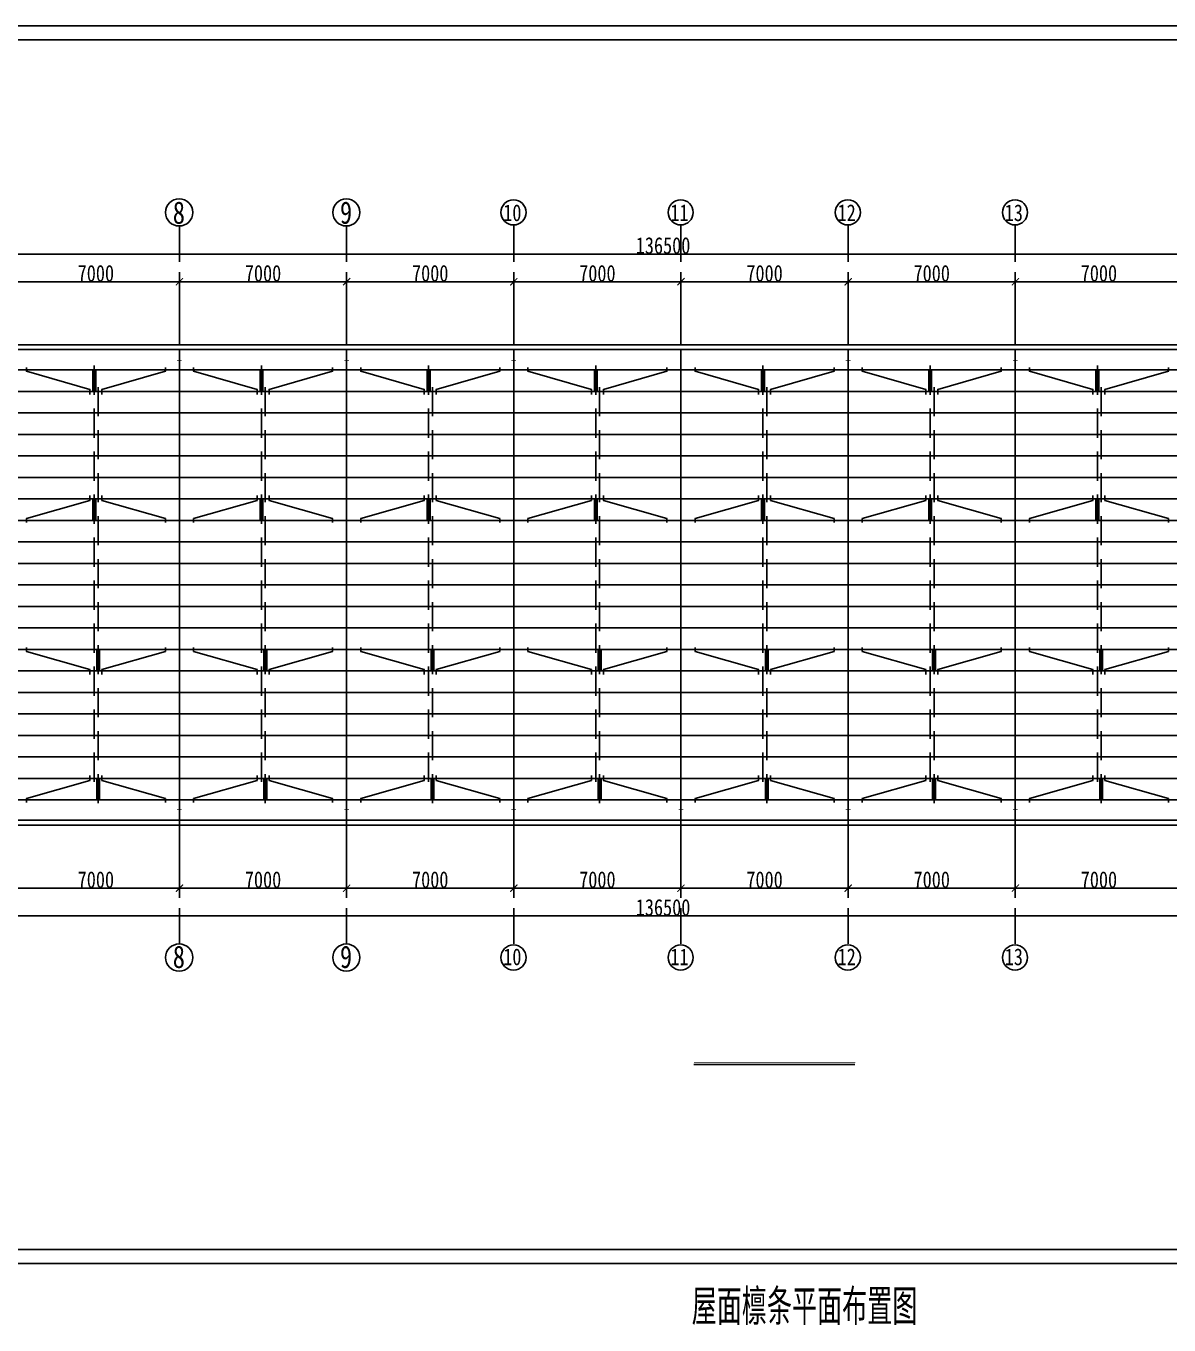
# Model space of a CAD drawing. Header units: millimetres. Extents: x 92079 to 624077, y -488988 to -181668.
# Drawn here: x 198040 to 245902, y -375902 to -321530 of the extents above; entities that cross this region are included whole.
import ezdxf
from ezdxf.enums import TextEntityAlignment as Align

# ---------------------------------------------------------------- set-up
doc = ezdxf.new("R2010")
doc.units = ezdxf.units.MM
doc.header["$PDMODE"] = 1
for name, color, linetype in [('TEXT', 7, 'Continuous'), ('THICK', 6, 'Continuous'), ('THIN', 7, 'Continuous'), ('粗线', 7, 'Continuous')]:
    doc.layers.add(name, color=color, linetype=linetype)
doc.styles.add('STYLE1', font='', dxfattribs={"width": 0.8})
doc.styles.add('TSSD_Norm', font='Tssdeng.shx', dxfattribs={"bigfont": 'hztxt.shx'})
doc.styles.add('仿宋', font='', dxfattribs={"width": 0.8})
doc.styles.get('STYLE1').set_extended_font_data('SimSun')
doc.styles.get('仿宋').set_extended_font_data('FangSong_GB2312')
doc.dimstyles.new('副本 ISO-25', dxfattribs={"dimtxt": 250, "dimasz": 400, "dimexe": 400, "dimexo": 200, "dimgap": 0.3, "dimtad": 1, "dimtoh": 1, "dimdec": 0, "dimtxsty": '仿宋', "dimblk": 'ARCHTICK', "dimcen": 25, "dimaunit": 1, "dimadec": 3, "dimazin": 0, "dimtfac": 1, "dimtdec": 0, "dimtmove": 0, "dimatfit": 3, "dimldrblk": 'ARCHTICK', "dimfxl": 1, "dimarcsym": 0})

# ---------------------------------------------------------------- blocks, each defined once
blk = doc.blocks.new('_ArchTick')
at = {"color": 0, "linetype": 'ByBlock', "const_width": 0.15}
blk.add_lwpolyline([(-0.5, -0.5), (0.5, 0.5)], dxfattribs=at)
blk = doc.blocks.new('*D104')
at = {"layer": 'Defpoints', "color": 0}
for p in [(197466, -354776), (204466, -354776), (204466, -357616)]:
    blk.add_point(p, dxfattribs=at)
at = {"layer": '粗线', "color": 0, "lineweight": -2}
for p, q in [((197466, -354976), (197466, -358016)), ((204466, -354976), (204466, -358016)), ((197466, -357616), (204466, -357616))]:
    blk.add_line(p, q, dxfattribs=at)
at = {"layer": '粗线', "color": 0, "lineweight": -2, "xscale": 300, "yscale": 300, "zscale": 300, "rotation": 180}
blk.add_blockref('_ArchTick', (197466, -357616), dxfattribs=at)
at = {"layer": '粗线', "color": 0, "lineweight": -2, "xscale": 300, "yscale": 300, "zscale": 300}
blk.add_blockref('_ArchTick', (204466, -357616), dxfattribs=at)
at = {"layer": '粗线', "color": 0, "insert": (200966, -357266), "char_height": 700, "attachment_point": 5, "style": '仿宋'}
blk.add_mtext('7000', dxfattribs=at)
blk = doc.blocks.new('*D105')
at = {"layer": 'Defpoints', "color": 0}
for p in [(204466, -354776), (211466, -354776), (211466, -357616)]:
    blk.add_point(p, dxfattribs=at)
at = {"layer": '粗线', "color": 0, "lineweight": -2}
for p, q in [((204466, -354976), (204466, -358016)), ((211466, -354976), (211466, -358016)), ((204466, -357616), (211466, -357616))]:
    blk.add_line(p, q, dxfattribs=at)
at = {"layer": '粗线', "color": 0, "lineweight": -2, "xscale": 300, "yscale": 300, "zscale": 300, "rotation": 180}
blk.add_blockref('_ArchTick', (204466, -357616), dxfattribs=at)
at = {"layer": '粗线', "color": 0, "lineweight": -2, "xscale": 300, "yscale": 300, "zscale": 300}
blk.add_blockref('_ArchTick', (211466, -357616), dxfattribs=at)
at = {"layer": '粗线', "color": 0, "insert": (207966, -357266), "char_height": 700, "attachment_point": 5, "style": '仿宋'}
blk.add_mtext('7000', dxfattribs=at)
blk = doc.blocks.new('*D106')
at = {"layer": 'Defpoints', "color": 0}
for p in [(211466, -354776), (218466, -354776), (218466, -357616)]:
    blk.add_point(p, dxfattribs=at)
at = {"layer": '粗线', "color": 0, "lineweight": -2}
for p, q in [((211466, -354976), (211466, -358016)), ((218466, -354976), (218466, -358016)), ((211466, -357616), (218466, -357616))]:
    blk.add_line(p, q, dxfattribs=at)
at = {"layer": '粗线', "color": 0, "lineweight": -2, "xscale": 300, "yscale": 300, "zscale": 300, "rotation": 180}
blk.add_blockref('_ArchTick', (211466, -357616), dxfattribs=at)
at = {"layer": '粗线', "color": 0, "lineweight": -2, "xscale": 300, "yscale": 300, "zscale": 300}
blk.add_blockref('_ArchTick', (218466, -357616), dxfattribs=at)
at = {"layer": '粗线', "color": 0, "insert": (214966, -357266), "char_height": 700, "attachment_point": 5, "style": '仿宋'}
blk.add_mtext('7000', dxfattribs=at)
blk = doc.blocks.new('*D107')
at = {"layer": 'Defpoints', "color": 0}
for p in [(218466, -354776), (225466, -354776), (225466, -357616)]:
    blk.add_point(p, dxfattribs=at)
at = {"layer": '粗线', "color": 0, "lineweight": -2}
for p, q in [((218466, -354976), (218466, -358016)), ((225466, -354976), (225466, -358016)), ((218466, -357616), (225466, -357616))]:
    blk.add_line(p, q, dxfattribs=at)
at = {"layer": '粗线', "color": 0, "lineweight": -2, "xscale": 300, "yscale": 300, "zscale": 300, "rotation": 180}
blk.add_blockref('_ArchTick', (218466, -357616), dxfattribs=at)
at = {"layer": '粗线', "color": 0, "lineweight": -2, "xscale": 300, "yscale": 300, "zscale": 300}
blk.add_blockref('_ArchTick', (225466, -357616), dxfattribs=at)
at = {"layer": '粗线', "color": 0, "insert": (221966, -357266), "char_height": 700, "attachment_point": 5, "style": '仿宋'}
blk.add_mtext('7000', dxfattribs=at)
blk = doc.blocks.new('*D108')
at = {"layer": 'Defpoints', "color": 0}
for p in [(225466, -354776), (232466, -354776), (232466, -357616)]:
    blk.add_point(p, dxfattribs=at)
at = {"layer": '粗线', "color": 0, "lineweight": -2}
for p, q in [((225466, -354976), (225466, -358016)), ((232466, -354976), (232466, -358016)), ((225466, -357616), (232466, -357616))]:
    blk.add_line(p, q, dxfattribs=at)
at = {"layer": '粗线', "color": 0, "lineweight": -2, "xscale": 300, "yscale": 300, "zscale": 300, "rotation": 180}
blk.add_blockref('_ArchTick', (225466, -357616), dxfattribs=at)
at = {"layer": '粗线', "color": 0, "lineweight": -2, "xscale": 300, "yscale": 300, "zscale": 300}
blk.add_blockref('_ArchTick', (232466, -357616), dxfattribs=at)
at = {"layer": '粗线', "color": 0, "insert": (228966, -357266), "char_height": 700, "attachment_point": 5, "style": '仿宋'}
blk.add_mtext('7000', dxfattribs=at)
blk = doc.blocks.new('*D109')
at = {"layer": 'Defpoints', "color": 0}
for p in [(232466, -354776), (239466, -354776), (239466, -357616)]:
    blk.add_point(p, dxfattribs=at)
at = {"layer": '粗线', "color": 0, "lineweight": -2}
for p, q in [((232466, -354976), (232466, -358016)), ((239466, -354976), (239466, -358016)), ((232466, -357616), (239466, -357616))]:
    blk.add_line(p, q, dxfattribs=at)
at = {"layer": '粗线', "color": 0, "lineweight": -2, "xscale": 300, "yscale": 300, "zscale": 300, "rotation": 180}
blk.add_blockref('_ArchTick', (232466, -357616), dxfattribs=at)
at = {"layer": '粗线', "color": 0, "lineweight": -2, "xscale": 300, "yscale": 300, "zscale": 300}
blk.add_blockref('_ArchTick', (239466, -357616), dxfattribs=at)
at = {"layer": '粗线', "color": 0, "insert": (235966, -357266), "char_height": 700, "attachment_point": 5, "style": '仿宋'}
blk.add_mtext('7000', dxfattribs=at)
blk = doc.blocks.new('*D110')
at = {"layer": 'Defpoints', "color": 0}
for p in [(239466, -354776), (246466, -354776), (246466, -357616)]:
    blk.add_point(p, dxfattribs=at)
at = {"layer": '粗线', "color": 0, "lineweight": -2}
for p, q in [((239466, -354976), (239466, -358016)), ((246466, -354976), (246466, -358016)), ((239466, -357616), (246466, -357616))]:
    blk.add_line(p, q, dxfattribs=at)
at = {"layer": '粗线', "color": 0, "lineweight": -2, "xscale": 300, "yscale": 300, "zscale": 300, "rotation": 180}
blk.add_blockref('_ArchTick', (239466, -357616), dxfattribs=at)
at = {"layer": '粗线', "color": 0, "lineweight": -2, "xscale": 300, "yscale": 300, "zscale": 300}
blk.add_blockref('_ArchTick', (246466, -357616), dxfattribs=at)
at = {"layer": '粗线', "color": 0, "insert": (242966, -357266), "char_height": 700, "attachment_point": 5, "style": '仿宋'}
blk.add_mtext('7000', dxfattribs=at)
blk = doc.blocks.new('*D118')
at = {"layer": 'Defpoints', "color": 0}
for p in [(156466, -354776), (292966, -354776), (292966, -358778)]:
    blk.add_point(p, dxfattribs=at)
at = {"layer": '粗线', "color": 0, "lineweight": -2}
for p, q in [((156466, -354976), (156466, -359178)), ((292966, -354976), (292966, -359178)), ((156466, -358778), (292966, -358778))]:
    blk.add_line(p, q, dxfattribs=at)
at = {"layer": '粗线', "color": 0, "lineweight": -2, "xscale": 300, "yscale": 300, "zscale": 300, "rotation": 180}
blk.add_blockref('_ArchTick', (156466, -358778), dxfattribs=at)
at = {"layer": '粗线', "color": 0, "lineweight": -2, "xscale": 300, "yscale": 300, "zscale": 300}
blk.add_blockref('_ArchTick', (292966, -358778), dxfattribs=at)
at = {"layer": '粗线', "color": 0, "insert": (224716, -358427), "char_height": 700, "attachment_point": 5, "style": '仿宋'}
blk.add_mtext('136500', dxfattribs=at)
blk = doc.blocks.new('*D125')
at = {"layer": 'Defpoints', "color": 0}
for p in [(204466, -332236), (197466, -335076), (204466, -335076)]:
    blk.add_point(p, dxfattribs=at)
at = {"layer": '粗线', "color": 0, "lineweight": -2}
for p, q in [((197466, -334876), (197466, -331836)), ((204466, -334876), (204466, -331836)), ((197466, -332236), (204466, -332236))]:
    blk.add_line(p, q, dxfattribs=at)
at = {"layer": '粗线', "color": 0, "lineweight": -2, "xscale": 300, "yscale": 300, "zscale": 300, "rotation": 180}
blk.add_blockref('_ArchTick', (197466, -332236), dxfattribs=at)
at = {"layer": '粗线', "color": 0, "lineweight": -2, "xscale": 300, "yscale": 300, "zscale": 300}
blk.add_blockref('_ArchTick', (204466, -332236), dxfattribs=at)
at = {"layer": '粗线', "color": 0, "insert": (200966, -331886), "char_height": 700, "attachment_point": 5, "style": '仿宋'}
blk.add_mtext('7000', dxfattribs=at)
blk = doc.blocks.new('*D126')
at = {"layer": 'Defpoints', "color": 0}
for p in [(211466, -332236), (204466, -335076), (211466, -335076)]:
    blk.add_point(p, dxfattribs=at)
at = {"layer": '粗线', "color": 0, "lineweight": -2}
for p, q in [((204466, -334876), (204466, -331836)), ((211466, -334876), (211466, -331836)), ((204466, -332236), (211466, -332236))]:
    blk.add_line(p, q, dxfattribs=at)
at = {"layer": '粗线', "color": 0, "lineweight": -2, "xscale": 300, "yscale": 300, "zscale": 300, "rotation": 180}
blk.add_blockref('_ArchTick', (204466, -332236), dxfattribs=at)
at = {"layer": '粗线', "color": 0, "lineweight": -2, "xscale": 300, "yscale": 300, "zscale": 300}
blk.add_blockref('_ArchTick', (211466, -332236), dxfattribs=at)
at = {"layer": '粗线', "color": 0, "insert": (207966, -331886), "char_height": 700, "attachment_point": 5, "style": '仿宋'}
blk.add_mtext('7000', dxfattribs=at)
blk = doc.blocks.new('*D127')
at = {"layer": 'Defpoints', "color": 0}
for p in [(218466, -332236), (211466, -335076), (218466, -335076)]:
    blk.add_point(p, dxfattribs=at)
at = {"layer": '粗线', "color": 0, "lineweight": -2}
for p, q in [((211466, -334876), (211466, -331836)), ((218466, -334876), (218466, -331836)), ((211466, -332236), (218466, -332236))]:
    blk.add_line(p, q, dxfattribs=at)
at = {"layer": '粗线', "color": 0, "lineweight": -2, "xscale": 300, "yscale": 300, "zscale": 300, "rotation": 180}
blk.add_blockref('_ArchTick', (211466, -332236), dxfattribs=at)
at = {"layer": '粗线', "color": 0, "lineweight": -2, "xscale": 300, "yscale": 300, "zscale": 300}
blk.add_blockref('_ArchTick', (218466, -332236), dxfattribs=at)
at = {"layer": '粗线', "color": 0, "insert": (214966, -331886), "char_height": 700, "attachment_point": 5, "style": '仿宋'}
blk.add_mtext('7000', dxfattribs=at)
blk = doc.blocks.new('*D128')
at = {"layer": 'Defpoints', "color": 0}
for p in [(225466, -332236), (218466, -335076), (225466, -335076)]:
    blk.add_point(p, dxfattribs=at)
at = {"layer": '粗线', "color": 0, "lineweight": -2}
for p, q in [((218466, -334876), (218466, -331836)), ((225466, -334876), (225466, -331836)), ((218466, -332236), (225466, -332236))]:
    blk.add_line(p, q, dxfattribs=at)
at = {"layer": '粗线', "color": 0, "lineweight": -2, "xscale": 300, "yscale": 300, "zscale": 300, "rotation": 180}
blk.add_blockref('_ArchTick', (218466, -332236), dxfattribs=at)
at = {"layer": '粗线', "color": 0, "lineweight": -2, "xscale": 300, "yscale": 300, "zscale": 300}
blk.add_blockref('_ArchTick', (225466, -332236), dxfattribs=at)
at = {"layer": '粗线', "color": 0, "insert": (221966, -331886), "char_height": 700, "attachment_point": 5, "style": '仿宋'}
blk.add_mtext('7000', dxfattribs=at)
blk = doc.blocks.new('*D129')
at = {"layer": 'Defpoints', "color": 0}
for p in [(232466, -332236), (225466, -335076), (232466, -335076)]:
    blk.add_point(p, dxfattribs=at)
at = {"layer": '粗线', "color": 0, "lineweight": -2}
for p, q in [((225466, -334876), (225466, -331836)), ((232466, -334876), (232466, -331836)), ((225466, -332236), (232466, -332236))]:
    blk.add_line(p, q, dxfattribs=at)
at = {"layer": '粗线', "color": 0, "lineweight": -2, "xscale": 300, "yscale": 300, "zscale": 300, "rotation": 180}
blk.add_blockref('_ArchTick', (225466, -332236), dxfattribs=at)
at = {"layer": '粗线', "color": 0, "lineweight": -2, "xscale": 300, "yscale": 300, "zscale": 300}
blk.add_blockref('_ArchTick', (232466, -332236), dxfattribs=at)
at = {"layer": '粗线', "color": 0, "insert": (228966, -331886), "char_height": 700, "attachment_point": 5, "style": '仿宋'}
blk.add_mtext('7000', dxfattribs=at)
blk = doc.blocks.new('*D130')
at = {"layer": 'Defpoints', "color": 0}
for p in [(239466, -332236), (232466, -335076), (239466, -335076)]:
    blk.add_point(p, dxfattribs=at)
at = {"layer": '粗线', "color": 0, "lineweight": -2}
for p, q in [((232466, -334876), (232466, -331836)), ((239466, -334876), (239466, -331836)), ((232466, -332236), (239466, -332236))]:
    blk.add_line(p, q, dxfattribs=at)
at = {"layer": '粗线', "color": 0, "lineweight": -2, "xscale": 300, "yscale": 300, "zscale": 300, "rotation": 180}
blk.add_blockref('_ArchTick', (232466, -332236), dxfattribs=at)
at = {"layer": '粗线', "color": 0, "lineweight": -2, "xscale": 300, "yscale": 300, "zscale": 300}
blk.add_blockref('_ArchTick', (239466, -332236), dxfattribs=at)
at = {"layer": '粗线', "color": 0, "insert": (235966, -331886), "char_height": 700, "attachment_point": 5, "style": '仿宋'}
blk.add_mtext('7000', dxfattribs=at)
blk = doc.blocks.new('*D131')
at = {"layer": 'Defpoints', "color": 0}
for p in [(246466, -332236), (239466, -335076), (246466, -335076)]:
    blk.add_point(p, dxfattribs=at)
at = {"layer": '粗线', "color": 0, "lineweight": -2}
for p, q in [((239466, -334876), (239466, -331836)), ((246466, -334876), (246466, -331836)), ((239466, -332236), (246466, -332236))]:
    blk.add_line(p, q, dxfattribs=at)
at = {"layer": '粗线', "color": 0, "lineweight": -2, "xscale": 300, "yscale": 300, "zscale": 300, "rotation": 180}
blk.add_blockref('_ArchTick', (239466, -332236), dxfattribs=at)
at = {"layer": '粗线', "color": 0, "lineweight": -2, "xscale": 300, "yscale": 300, "zscale": 300}
blk.add_blockref('_ArchTick', (246466, -332236), dxfattribs=at)
at = {"layer": '粗线', "color": 0, "insert": (242966, -331886), "char_height": 700, "attachment_point": 5, "style": '仿宋'}
blk.add_mtext('7000', dxfattribs=at)
blk = doc.blocks.new('*D139')
at = {"layer": 'Defpoints', "color": 0}
for p in [(292966, -331075), (156466, -335076), (292966, -335076)]:
    blk.add_point(p, dxfattribs=at)
at = {"layer": '粗线', "color": 0, "lineweight": -2}
for p, q in [((156466, -334876), (156466, -330675)), ((156466, -331075), (292966, -331075)), ((292966, -334876), (292966, -330675))]:
    blk.add_line(p, q, dxfattribs=at)
at = {"layer": '粗线', "color": 0, "lineweight": -2, "xscale": 300, "yscale": 300, "zscale": 300, "rotation": 180}
blk.add_blockref('_ArchTick', (156466, -331075), dxfattribs=at)
at = {"layer": '粗线', "color": 0, "lineweight": -2, "xscale": 300, "yscale": 300, "zscale": 300}
blk.add_blockref('_ArchTick', (292966, -331075), dxfattribs=at)
at = {"layer": '粗线', "color": 0, "insert": (224716, -330724), "char_height": 700, "attachment_point": 5, "style": '仿宋'}
blk.add_mtext('136500', dxfattribs=at)

msp = doc.modelspace()

# ---------------------------------------------------------------- linework, layer by layer
at = {"layer": 'THICK', "linetype": 'Continuous', "const_width": 36}
msp.add_lwpolyline([(226007.185, -364922.388), (232773.328, -364922.388)], dxfattribs=at)
at = {"layer": 'THIN', "linetype": 'Continuous'}
msp.add_lwpolyline([(226007.185, -364994.388), (232747.228, -364994.388)], dxfattribs=at)
at = {"layer": '粗线', "color": 7}
for p, q in [((204465.553, -331399.388), (204465.553, -329901.138)), ((211465.553, -331399.388), (211465.553, -329901.138)), ((218465.553, -331399.388), (218465.553, -329901.138)), ((225465.553, -331399.388), (225465.553, -329901.138)), ((232465.553, -331399.388), (232465.553, -329901.138)), ((239465.553, -331399.388), (239465.553, -329901.138)), ((292965.553, -335076.119), (156465.553, -335076.119)), ((156465.553, -335076.119), (292965.553, -335076.119)), ((200900.301, -336961.919), (200900.301, -335740.38)), ((207900.301, -336961.919), (207900.301, -335740.38)), ((214900.301, -336961.919), (214900.301, -335740.38)), ((221900.301, -336961.919), (221900.301, -335740.38)), ((228900.301, -336961.919), (228900.301, -335740.38)), ((235900.301, -336961.919), (235900.301, -335740.38)), ((242900.301, -336961.919), (242900.301, -335740.38)), ((201061, -337861.919), (201061, -336640.38)), ((208061, -337861.919), (208061, -336640.38)), ((215061, -337861.919), (215061, -336640.38)), ((222061, -337861.919), (222061, -336640.38)), ((229061, -337861.919), (229061, -336640.38)), ((236061, -337861.919), (236061, -336640.38)), ((243061, -337861.919), (243061, -336640.38)), ((200900.301, -338761.919), (200900.301, -337540.38)), ((207900.301, -338761.919), (207900.301, -337540.38)), ((214900.301, -338761.919), (214900.301, -337540.38)), ((221900.301, -338761.919), (221900.301, -337540.38)), ((228900.301, -338761.919), (228900.301, -337540.38)), ((235900.301, -338761.919), (235900.301, -337540.38)), ((242900.301, -338761.919), (242900.301, -337540.38)), ((201061, -339661.919), (201061, -338440.38)), ((208061, -339661.919), (208061, -338440.38)), ((215061, -339661.919), (215061, -338440.38)), ((222061, -339661.919), (222061, -338440.38)), ((229061, -339661.919), (229061, -338440.38)), ((236061, -339661.919), (236061, -338440.38)), ((243061, -339661.919), (243061, -338440.38)), ((200900.301, -340561.919), (200900.301, -339340.38)), ((207900.301, -340561.919), (207900.301, -339340.38)), ((214900.301, -340561.919), (214900.301, -339340.38)), ((221900.301, -340561.919), (221900.301, -339340.38)), ((228900.301, -340561.919), (228900.301, -339340.38)), ((235900.301, -340561.919), (235900.301, -339340.38)), ((242900.301, -340561.919), (242900.301, -339340.38)), ((201061, -341461.919), (201061, -340240.38)), ((208061, -341461.919), (208061, -340240.38)), ((215061, -341461.919), (215061, -340240.38)), ((222061, -341461.919), (222061, -340240.38)), ((229061, -341461.919), (229061, -340240.38)), ((236061, -341461.919), (236061, -340240.38)), ((243061, -341461.919), (243061, -340240.38)), ((200900.301, -342361.919), (200900.301, -341140.38)), ((207900.301, -342361.919), (207900.301, -341140.38)), ((214900.301, -342361.919), (214900.301, -341140.38)), ((221900.301, -342361.919), (221900.301, -341140.38)), ((228900.301, -342361.919), (228900.301, -341140.38)), ((235900.301, -342361.919), (235900.301, -341140.38)), ((242900.301, -342361.919), (242900.301, -341140.38)), ((201061, -343261.919), (201061, -342040.38)), ((208061, -343261.919), (208061, -342040.38)), ((215061, -343261.919), (215061, -342040.38)), ((222061, -343261.919), (222061, -342040.38)), ((229061, -343261.919), (229061, -342040.38)), ((236061, -343261.919), (236061, -342040.38)), ((243061, -343261.919), (243061, -342040.38)), ((200900.301, -344161.919), (200900.301, -342940.38)), ((207900.301, -344161.919), (207900.301, -342940.38)), ((214900.301, -344161.919), (214900.301, -342940.38)), ((221900.301, -344161.919), (221900.301, -342940.38)), ((228900.301, -344161.919), (228900.301, -342940.38)), ((235900.301, -344161.919), (235900.301, -342940.38)), ((242900.301, -344161.919), (242900.301, -342940.38)), ((201061, -345061.919), (201061, -343840.38)), ((208061, -345061.919), (208061, -343840.38)), ((215061, -345061.919), (215061, -343840.38)), ((222061, -345061.919), (222061, -343840.38)), ((229061, -345061.919), (229061, -343840.38)), ((236061, -345061.919), (236061, -343840.38)), ((243061, -345061.919), (243061, -343840.38)), ((200900.301, -344740.38), (200900.301, -345961.919)), ((207900.301, -344740.38), (207900.301, -345961.919)), ((214900.301, -344740.38), (214900.301, -345961.919)), ((221900.301, -344740.38), (221900.301, -345961.919)), ((228900.301, -344740.38), (228900.301, -345961.919)), ((235900.301, -344740.38), (235900.301, -345961.919)), ((242900.301, -344740.38), (242900.301, -345961.919)), ((201061, -346861.919), (201061, -345640.38)), ((208061, -346861.919), (208061, -345640.38)), ((215061, -346861.919), (215061, -345640.38)), ((222061, -346861.919), (222061, -345640.38)), ((229061, -346861.919), (229061, -345640.38)), ((236061, -346861.919), (236061, -345640.38)), ((243061, -346861.919), (243061, -345640.38)), ((200900.301, -347761.919), (200900.301, -346540.38)), ((207900.301, -347761.919), (207900.301, -346540.38)), ((214900.301, -347761.919), (214900.301, -346540.38)), ((221900.301, -347761.919), (221900.301, -346540.38)), ((228900.301, -347761.919), (228900.301, -346540.38)), ((235900.301, -347761.919), (235900.301, -346540.38)), ((242900.301, -347761.919), (242900.301, -346540.38)), ((201061, -348661.919), (201061, -347440.38)), ((208061, -348661.919), (208061, -347440.38)), ((215061, -348661.919), (215061, -347440.38)), ((222061, -348661.919), (222061, -347440.38)), ((229061, -348661.919), (229061, -347440.38)), ((236061, -348661.919), (236061, -347440.38)), ((243061, -348661.919), (243061, -347440.38)), ((200900.301, -349561.919), (200900.301, -348340.38)), ((207900.301, -349561.919), (207900.301, -348340.38)), ((214900.301, -349561.919), (214900.301, -348340.38)), ((221900.301, -349561.919), (221900.301, -348340.38)), ((228900.301, -349561.919), (228900.301, -348340.38)), ((235900.301, -349561.919), (235900.301, -348340.38)), ((242900.301, -349561.919), (242900.301, -348340.38)), ((201061, -350461.919), (201061, -349240.38)), ((208061, -350461.919), (208061, -349240.38)), ((215061, -350461.919), (215061, -349240.38)), ((222061, -350461.919), (222061, -349240.38)), ((229061, -350461.919), (229061, -349240.38)), ((236061, -350461.919), (236061, -349240.38)), ((243061, -350461.919), (243061, -349240.38)), ((200900.301, -351361.919), (200900.301, -350140.38)), ((207900.301, -351361.919), (207900.301, -350140.38)), ((214900.301, -351361.919), (214900.301, -350140.38)), ((221900.301, -351361.919), (221900.301, -350140.38)), ((228900.301, -351361.919), (228900.301, -350140.38)), ((235900.301, -351361.919), (235900.301, -350140.38)), ((242900.301, -351361.919), (242900.301, -350140.38)), ((201061, -352261.919), (201061, -351040.38)), ((208061, -352261.919), (208061, -351040.38)), ((215061, -352261.919), (215061, -351040.38)), ((222061, -352261.919), (222061, -351040.38)), ((229061, -352261.919), (229061, -351040.38)), ((236061, -352261.919), (236061, -351040.38)), ((243061, -352261.919), (243061, -351040.38)), ((200900.301, -353161.919), (200900.301, -351940.38)), ((207900.301, -353161.919), (207900.301, -351940.38)), ((214900.301, -353161.919), (214900.301, -351940.38)), ((221900.301, -353161.919), (221900.301, -351940.38)), ((228900.301, -353161.919), (228900.301, -351940.38)), ((235900.301, -353161.919), (235900.301, -351940.38)), ((242900.301, -353161.919), (242900.301, -351940.38)), ((201061, -354061.919), (201061, -352840.38)), ((208061, -354061.919), (208061, -352840.38)), ((215061, -354061.919), (215061, -352840.38)), ((222061, -354061.919), (222061, -352840.38)), ((229061, -354061.919), (229061, -352840.38)), ((236061, -354061.919), (236061, -352840.38)), ((243061, -354061.919), (243061, -352840.38)), ((156465.553, -354776.119), (292965.553, -354776.119)), ((292965.553, -354776.119), (156465.553, -354776.119)), ((204465.553, -358452.85), (204465.553, -359951.101)), ((211465.553, -358452.85), (211465.553, -359951.101)), ((218465.553, -358452.85), (218465.553, -359951.101)), ((225465.553, -358452.85), (225465.553, -359951.101)), ((232465.553, -358452.85), (232465.553, -359951.101)), ((239465.553, -358452.85), (239465.553, -359951.101))]:
    msp.add_line(p, q, dxfattribs=at)
at = {"layer": '粗线', "color": 1}
for p, q in [((204465.553, -335076.119), (204465.553, -355176.119)), ((211465.553, -335076.119), (211465.553, -355176.119)), ((218465.553, -335076.119), (218465.553, -355176.119)), ((225465.553, -335076.119), (225465.553, -355176.119)), ((232465.553, -335076.119), (232465.553, -355176.119)), ((239465.553, -335076.119), (239465.553, -355176.119))]:
    msp.add_line(p, q, dxfattribs=at)
at = {"layer": '粗线', "color": 3}
for p, q in [((156465.553, -335926.119), (292965.553, -335926.119)), ((156465.553, -336826.119), (292965.553, -336826.119)), ((156465.553, -337726.119), (292965.553, -337726.119)), ((156465.553, -338626.119), (292965.553, -338626.119)), ((156465.553, -339526.119), (292965.553, -339526.119)), ((156465.553, -340426.119), (292965.553, -340426.119)), ((156465.553, -341326.119), (292965.553, -341326.119)), ((156465.553, -342226.119), (292965.553, -342226.119)), ((156465.553, -343126.119), (292965.553, -343126.119)), ((156465.553, -344026.119), (292965.553, -344026.119)), ((156465.553, -344926.119), (292965.553, -344926.119)), ((156465.553, -345826.119), (292965.553, -345826.119)), ((156465.553, -346726.119), (292965.553, -346726.119)), ((156465.553, -347626.119), (292965.553, -347626.119)), ((156465.553, -348526.119), (292965.553, -348526.119)), ((156465.553, -349426.119), (292965.553, -349426.119)), ((156465.553, -350326.119), (292965.553, -350326.119)), ((156465.553, -351226.119), (292965.553, -351226.119)), ((156465.553, -352126.119), (292965.553, -352126.119)), ((156465.553, -353026.119), (292965.553, -353026.119)), ((156465.553, -353926.119), (292965.553, -353926.119))]:
    msp.add_line(p, q, dxfattribs=at)
at = {"layer": '粗线', "color": 7}
for points in [[(149304.231, -321529.543), (305730.247, -321529.543), (305730.247, -373326.027), (149304.231, -373326.027)], [(149884.596, -322109.908), (305149.882, -322109.908), (305149.882, -372745.662), (149884.596, -372745.662)], [(156265.553, -334876.119), (293165.553, -334876.119), (293165.553, -354976.119), (156265.553, -354976.119)], [(200960.062, -336826.119), (200840.539, -336826.119), (200840.539, -335926.119), (200960.062, -335926.119)], [(207960.062, -336826.119), (207840.539, -336826.119), (207840.539, -335926.119), (207960.062, -335926.119)], [(214960.062, -336826.119), (214840.539, -336826.119), (214840.539, -335926.119), (214960.062, -335926.119)], [(221960.062, -336826.119), (221840.539, -336826.119), (221840.539, -335926.119), (221960.062, -335926.119)], [(228960.062, -336826.119), (228840.539, -336826.119), (228840.539, -335926.119), (228960.062, -335926.119)], [(235960.062, -336826.119), (235840.539, -336826.119), (235840.539, -335926.119), (235960.062, -335926.119)], [(242960.062, -336826.119), (242840.539, -336826.119), (242840.539, -335926.119), (242960.062, -335926.119)], [(200960.062, -342226.119), (200840.539, -342226.119), (200840.539, -341326.119), (200960.062, -341326.119)], [(207960.062, -342226.119), (207840.539, -342226.119), (207840.539, -341326.119), (207960.062, -341326.119)], [(214960.062, -342226.119), (214840.539, -342226.119), (214840.539, -341326.119), (214960.062, -341326.119)], [(221960.062, -342226.119), (221840.539, -342226.119), (221840.539, -341326.119), (221960.062, -341326.119)], [(228960.062, -342226.119), (228840.539, -342226.119), (228840.539, -341326.119), (228960.062, -341326.119)], [(235960.062, -342226.119), (235840.539, -342226.119), (235840.539, -341326.119), (235960.062, -341326.119)], [(242960.062, -342226.119), (242840.539, -342226.119), (242840.539, -341326.119), (242960.062, -341326.119)], [(201120.762, -348526.119), (201001.239, -348526.119), (201001.239, -347626.119), (201120.762, -347626.119)], [(208120.762, -348526.119), (208001.239, -348526.119), (208001.239, -347626.119), (208120.762, -347626.119)], [(215120.762, -348526.119), (215001.239, -348526.119), (215001.239, -347626.119), (215120.762, -347626.119)], [(222120.762, -348526.119), (222001.239, -348526.119), (222001.239, -347626.119), (222120.762, -347626.119)], [(229120.762, -348526.119), (229001.239, -348526.119), (229001.239, -347626.119), (229120.762, -347626.119)], [(236120.762, -348526.119), (236001.239, -348526.119), (236001.239, -347626.119), (236120.762, -347626.119)], [(243120.762, -348526.119), (243001.239, -348526.119), (243001.239, -347626.119), (243120.762, -347626.119)], [(201120.762, -353926.119), (201001.239, -353926.119), (201001.239, -353026.119), (201120.762, -353026.119)], [(208120.762, -353926.119), (208001.239, -353926.119), (208001.239, -353026.119), (208120.762, -353026.119)], [(215120.762, -353926.119), (215001.239, -353926.119), (215001.239, -353026.119), (215120.762, -353026.119)], [(222120.762, -353926.119), (222001.239, -353926.119), (222001.239, -353026.119), (222120.762, -353026.119)], [(229120.762, -353926.119), (229001.239, -353926.119), (229001.239, -353026.119), (229120.762, -353026.119)], [(236120.762, -353926.119), (236001.239, -353926.119), (236001.239, -353026.119), (236120.762, -353026.119)], [(243120.762, -353926.119), (243001.239, -353926.119), (243001.239, -353026.119), (243120.762, -353026.119)]]:
    msp.add_lwpolyline(points, close=True, dxfattribs=at)
at = {"layer": '粗线', "color": 6, "const_width": 30}
for points in [[(204364.8, -335076.119), (204564.8, -335076.119), (204464.8, -335076.119), (204464.8, -335526.119), (204564.8, -335526.119), (204364.8, -335526.119)], [(211364.8, -335076.119), (211564.8, -335076.119), (211464.8, -335076.119), (211464.8, -335526.119), (211564.8, -335526.119), (211364.8, -335526.119)], [(218364.8, -335076.119), (218564.8, -335076.119), (218464.8, -335076.119), (218464.8, -335526.119), (218564.8, -335526.119), (218364.8, -335526.119)], [(232364.8, -335076.119), (232564.8, -335076.119), (232464.8, -335076.119), (232464.8, -335526.119), (232564.8, -335526.119), (232364.8, -335526.119)], [(239364.8, -335076.119), (239564.8, -335076.119), (239464.8, -335076.119), (239464.8, -335526.119), (239564.8, -335526.119), (239364.8, -335526.119)], [(204364.8, -354326.119), (204564.8, -354326.119), (204464.8, -354326.119), (204464.8, -354776.119), (204564.8, -354776.119), (204364.8, -354776.119)], [(211364.8, -354326.119), (211564.8, -354326.119), (211464.8, -354326.119), (211464.8, -354776.119), (211564.8, -354776.119), (211364.8, -354776.119)], [(218364.8, -354326.119), (218564.8, -354326.119), (218464.8, -354326.119), (218464.8, -354776.119), (218564.8, -354776.119), (218364.8, -354776.119)], [(225364.8, -354326.119), (225564.8, -354326.119), (225464.8, -354326.119), (225464.8, -354776.119), (225564.8, -354776.119), (225364.8, -354776.119)], [(232364.8, -354326.119), (232564.8, -354326.119), (232464.8, -354326.119), (232464.8, -354776.119), (232564.8, -354776.119), (232364.8, -354776.119)], [(239364.8, -354326.119), (239564.8, -354326.119), (239464.8, -354326.119), (239464.8, -354776.119), (239564.8, -354776.119), (239364.8, -354776.119)]]:
    msp.add_lwpolyline(points, dxfattribs=at)
at = {"layer": '粗线', "color": 7}
for points in [[(198055.804, -335821.953), (198055.804, -335983.615), (200714.093, -336742.144), (200714.093, -336952.754)], [(203875.301, -335821.953), (203875.301, -335983.615), (201217.013, -336742.144), (201217.013, -336952.754)], [(205055.804, -335821.953), (205055.804, -335983.615), (207714.093, -336742.144), (207714.093, -336952.754)], [(210875.301, -335821.953), (210875.301, -335983.615), (208217.013, -336742.144), (208217.013, -336952.754)], [(212055.804, -335821.953), (212055.804, -335983.615), (214714.093, -336742.144), (214714.093, -336952.754)], [(217875.301, -335821.953), (217875.301, -335983.615), (215217.013, -336742.144), (215217.013, -336952.754)], [(219055.804, -335821.953), (219055.804, -335983.615), (221714.093, -336742.144), (221714.093, -336952.754)], [(224875.301, -335821.953), (224875.301, -335983.615), (222217.013, -336742.144), (222217.013, -336952.754)], [(226055.804, -335821.953), (226055.804, -335983.615), (228714.093, -336742.144), (228714.093, -336952.754)], [(231875.301, -335821.953), (231875.301, -335983.615), (229217.013, -336742.144), (229217.013, -336952.754)], [(233055.804, -335821.953), (233055.804, -335983.615), (235714.093, -336742.144), (235714.093, -336952.754)], [(238875.301, -335821.953), (238875.301, -335983.615), (236217.013, -336742.144), (236217.013, -336952.754)], [(240055.804, -335821.953), (240055.804, -335983.615), (242714.093, -336742.144), (242714.093, -336952.754)], [(245875.301, -335821.953), (245875.301, -335983.615), (243217.013, -336742.144), (243217.013, -336952.754)], [(198055.804, -342306.95), (198055.804, -342145.288), (200714.093, -341386.759), (200714.093, -341176.149)], [(203875.301, -342306.95), (203875.301, -342145.288), (201217.013, -341386.759), (201217.013, -341176.149)], [(205055.804, -342306.95), (205055.804, -342145.288), (207714.093, -341386.759), (207714.093, -341176.149)], [(210875.301, -342306.95), (210875.301, -342145.288), (208217.013, -341386.759), (208217.013, -341176.149)], [(212055.804, -342306.95), (212055.804, -342145.288), (214714.093, -341386.759), (214714.093, -341176.149)], [(217875.301, -342306.95), (217875.301, -342145.288), (215217.013, -341386.759), (215217.013, -341176.149)], [(219055.804, -342306.95), (219055.804, -342145.288), (221714.093, -341386.759), (221714.093, -341176.149)], [(224875.301, -342306.95), (224875.301, -342145.288), (222217.013, -341386.759), (222217.013, -341176.149)], [(226055.804, -342306.95), (226055.804, -342145.288), (228714.093, -341386.759), (228714.093, -341176.149)], [(231875.301, -342306.95), (231875.301, -342145.288), (229217.013, -341386.759), (229217.013, -341176.149)], [(233055.804, -342306.95), (233055.804, -342145.288), (235714.093, -341386.759), (235714.093, -341176.149)], [(238875.301, -342306.95), (238875.301, -342145.288), (236217.013, -341386.759), (236217.013, -341176.149)], [(240055.804, -342306.95), (240055.804, -342145.288), (242714.093, -341386.759), (242714.093, -341176.149)], [(245875.301, -342306.95), (245875.301, -342145.288), (243217.013, -341386.759), (243217.013, -341176.149)], [(198055.804, -347545.288), (198055.804, -347706.95), (200714.093, -348465.48), (200714.093, -348676.09)], [(203875.301, -347545.288), (203875.301, -347706.95), (201217.013, -348465.48), (201217.013, -348676.09)], [(205055.804, -347545.288), (205055.804, -347706.95), (207714.093, -348465.48), (207714.093, -348676.09)], [(210875.301, -347545.288), (210875.301, -347706.95), (208217.013, -348465.48), (208217.013, -348676.09)], [(212055.804, -347545.288), (212055.804, -347706.95), (214714.093, -348465.48), (214714.093, -348676.09)], [(217875.301, -347545.288), (217875.301, -347706.95), (215217.013, -348465.48), (215217.013, -348676.09)], [(219055.804, -347545.288), (219055.804, -347706.95), (221714.093, -348465.48), (221714.093, -348676.09)], [(224875.301, -347545.288), (224875.301, -347706.95), (222217.013, -348465.48), (222217.013, -348676.09)], [(226055.804, -347545.288), (226055.804, -347706.95), (228714.093, -348465.48), (228714.093, -348676.09)], [(231875.301, -347545.288), (231875.301, -347706.95), (229217.013, -348465.48), (229217.013, -348676.09)], [(233055.804, -347545.288), (233055.804, -347706.95), (235714.093, -348465.48), (235714.093, -348676.09)], [(238875.301, -347545.288), (238875.301, -347706.95), (236217.013, -348465.48), (236217.013, -348676.09)], [(240055.804, -347545.288), (240055.804, -347706.95), (242714.093, -348465.48), (242714.093, -348676.09)], [(245875.301, -347545.288), (245875.301, -347706.95), (243217.013, -348465.48), (243217.013, -348676.09)], [(198055.804, -354030.286), (198055.804, -353868.624), (200714.093, -353110.094), (200714.093, -352899.484)], [(203875.301, -354030.286), (203875.301, -353868.624), (201217.013, -353110.094), (201217.013, -352899.484)], [(205055.804, -354030.286), (205055.804, -353868.624), (207714.093, -353110.094), (207714.093, -352899.484)], [(210875.301, -354030.286), (210875.301, -353868.624), (208217.013, -353110.094), (208217.013, -352899.484)], [(212055.804, -354030.286), (212055.804, -353868.624), (214714.093, -353110.094), (214714.093, -352899.484)], [(217875.301, -354030.286), (217875.301, -353868.624), (215217.013, -353110.094), (215217.013, -352899.484)], [(219055.804, -354030.286), (219055.804, -353868.624), (221714.093, -353110.094), (221714.093, -352899.484)], [(224875.301, -354030.286), (224875.301, -353868.624), (222217.013, -353110.094), (222217.013, -352899.484)], [(226055.804, -354030.286), (226055.804, -353868.624), (228714.093, -353110.094), (228714.093, -352899.484)], [(231875.301, -354030.286), (231875.301, -353868.624), (229217.013, -353110.094), (229217.013, -352899.484)], [(233055.804, -354030.286), (233055.804, -353868.624), (235714.093, -353110.094), (235714.093, -352899.484)], [(238875.301, -354030.286), (238875.301, -353868.624), (236217.013, -353110.094), (236217.013, -352899.484)], [(240055.804, -354030.286), (240055.804, -353868.624), (242714.093, -353110.094), (242714.093, -352899.484)], [(245875.301, -354030.286), (245875.301, -353868.624), (243217.013, -353110.094), (243217.013, -352899.484)]]:
    msp.add_lwpolyline(points, dxfattribs=at)
for centre, radius in [((204453.91, -329331.655), 569.602), ((211453.91, -329331.655), 569.602), ((218453.91, -329331.655), 525.365), ((225453.91, -329331.655), 525.365), ((232453.91, -329331.655), 525.365), ((239453.91, -329331.655), 525.365), ((204453.91, -360520.583), 569.602), ((211453.91, -360520.583), 569.602), ((218453.91, -360520.583), 525.365), ((225453.91, -360520.583), 525.365), ((232453.91, -360520.583), 525.365), ((239453.91, -360520.583), 525.365)]:
    msp.add_circle(centre, radius, dxfattribs=at)

# ---------------------------------------------------------------- texts
at = {"layer": 'TEXT', "style": 'TSSD_Norm', "width": 0.7}
msp.add_text('屋面檩条平面布置图', height=1500, dxfattribs=at).set_placement((225914.514, -376349.784), align=Align.BOTTOM_LEFT)
at = {"layer": '粗线', "color": 7, "style": 'STYLE1', "width": 0.8}
for s, height, p in [('8', 936.411, (204187.305, -329809.109)), ('9', 936.411, (211187.305, -329809.109)), ('10', 700, (218023.138, -329696.313)), ('11', 700, (225023.138, -329692.402)), ('12', 700, (232023.138, -329692.402)), ('13', 700, (239023.138, -329696.313)), ('8', 936.411, (204187.305, -360958.615)), ('9', 936.411, (211187.305, -360958.615)), ('10', 700, (218023.138, -360840.283)), ('11', 700, (225023.138, -360840.283)), ('12', 700, (232023.138, -360840.283)), ('13', 700, (239023.138, -360840.283))]:
    msp.add_text(s, height=height, dxfattribs=at).set_placement(p)

# ---------------------------------------------------------------- dimensions: what is measured, and where the dimension line sits
at = {"layer": '粗线', "color": 7}
for p1, p2, distance, picture, middle in [((156465.553, -335076.119), (292965.553, -335076.119), 4001.51, '*D139', (224715.553, -330724.309)), ((156465.553, -354776.119), (292965.553, -354776.119), -4001.51, '*D118', (224715.553, -358427.33))]:
    dim = msp.add_aligned_dim(p1=p1, p2=p2, distance=distance, dimstyle='副本 ISO-25', override={"dimtxt": 700, "dimasz": 300}, dxfattribs=at)
    dim.commit()
    dim.dimension.update_dxf_attribs({"geometry": picture, "text_midpoint": middle})
for base, p1, p2, picture, middle in [((204465.553, -332236.012), (197465.553, -335076.119), (204465.553, -335076.119), '*D125', (200965.553, -331885.712)), ((211465.553, -332236.012), (204465.553, -335076.119), (211465.553, -335076.119), '*D126', (207965.553, -331885.712)), ((218465.553, -332236.012), (211465.553, -335076.119), (218465.553, -335076.119), '*D127', (214965.553, -331885.712)), ((225465.553, -332236.012), (218465.553, -335076.119), (225465.553, -335076.119), '*D128', (221965.553, -331885.712)), ((232465.553, -332236.012), (225465.553, -335076.119), (232465.553, -335076.119), '*D129', (228965.553, -331885.712)), ((239465.553, -332236.012), (232465.553, -335076.119), (239465.553, -335076.119), '*D130', (235965.553, -331885.712)), ((246465.553, -332236.012), (239465.553, -335076.119), (246465.553, -335076.119), '*D131', (242965.553, -331885.712)), ((204465.553, -357616.226), (197465.553, -354776.119), (204465.553, -354776.119), '*D104', (200965.553, -357265.926)), ((211465.553, -357616.226), (204465.553, -354776.119), (211465.553, -354776.119), '*D105', (207965.553, -357265.926)), ((218465.553, -357616.226), (211465.553, -354776.119), (218465.553, -354776.119), '*D106', (214965.553, -357265.926)), ((225465.553, -357616.226), (218465.553, -354776.119), (225465.553, -354776.119), '*D107', (221965.553, -357265.926)), ((232465.553, -357616.226), (225465.553, -354776.119), (232465.553, -354776.119), '*D108', (228965.553, -357265.926)), ((239465.553, -357616.226), (232465.553, -354776.119), (239465.553, -354776.119), '*D109', (235965.553, -357265.926)), ((246465.553, -357616.226), (239465.553, -354776.119), (246465.553, -354776.119), '*D110', (242965.553, -357265.926))]:
    dim = msp.add_linear_dim(base=base, p1=p1, p2=p2, dimstyle='副本 ISO-25', override={"dimtxt": 700, "dimasz": 300}, dxfattribs=at)
    dim.commit()
    dim.dimension.update_dxf_attribs({"geometry": picture, "text_midpoint": middle})

doc.saveas('drawing.dxf')
